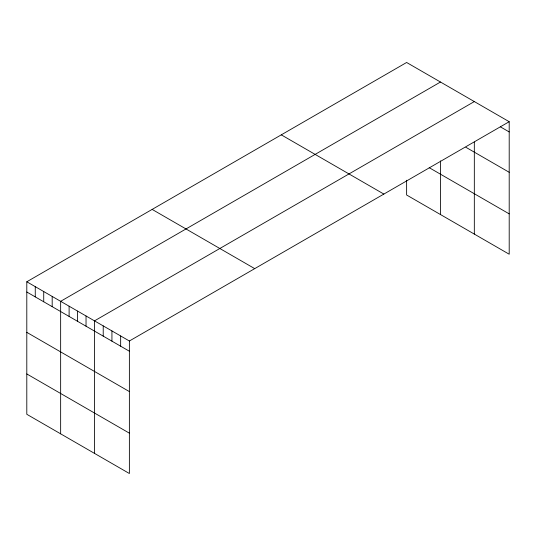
<?xml version="1.0" encoding="UTF-8"?>
<svg xmlns="http://www.w3.org/2000/svg" width="536" height="536" viewBox="0 0 536 536"><rect width="100%" height="100%" fill="white"/><g stroke="black" fill="none" stroke-linecap="round" stroke-linejoin="round"><path stroke-width="0.8" d="M26.8 281.775L129.377 340.997L129.377 473.516L26.8 414.295L26.8 281.775L406.623 62.484L509.2 121.706L509.2 254.225L406.623 195.004L406.623 180.257M440.478 82.028L60.648 301.319L60.648 433.838M474.327 101.572L94.497 320.863L94.497 453.382M129.377 340.997L509.2 121.706M500.483 126.905L509.2 131.936M465.864 147.273L509.2 172.291M429.195 167.674L509.2 213.871M281.286 134.851L383.856 194.072M152.144 209.409L254.714 268.63M26.8 292.006L129.377 351.227M26.8 332.36L129.377 391.582M26.8 373.94L129.377 433.162M474.327 142.067L474.327 234.091M440.478 160.887L440.478 214.547M120.654 335.965L120.654 346.196M111.937 330.926L111.937 341.164M103.22 325.895L103.22 336.126M86.035 315.979L86.035 326.21M77.573 311.088L77.573 321.325M69.111 306.203L69.111 316.434M52.186 296.435L52.186 306.666M43.724 291.55L43.724 301.781M35.262 286.66L35.262 296.89"/></g></svg>
